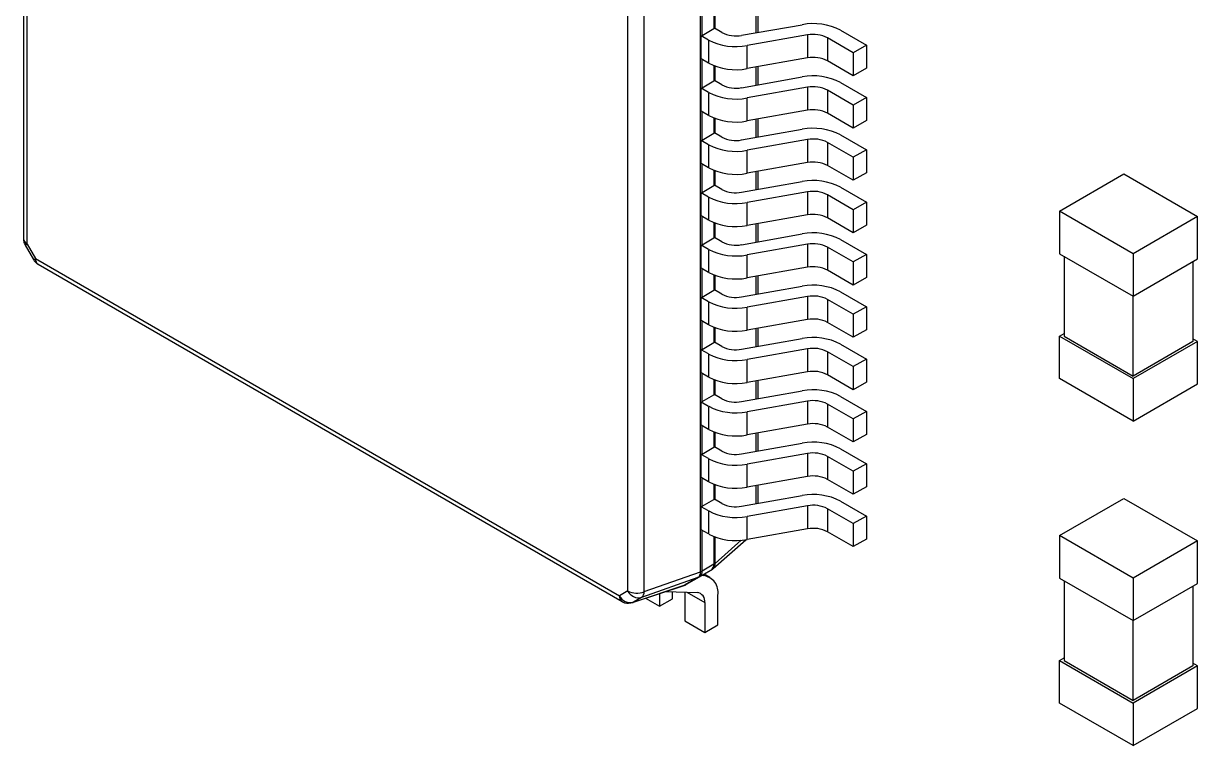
# Model space of a CAD drawing. Header units: millimetres. Extents: x 461 to 1302, y 117 to 711.
# Drawn here: x 988.08 to 1006.41, y 300.29 to 311.55 of the extents above; entities that cross this region are included whole.
import ezdxf

# ---------------------------------------------------------------- set-up
doc = ezdxf.new("R2010")
doc.units = ezdxf.units.MM
doc.layers.get('0').update_dxf_attribs({"lineweight": 50})

msp = doc.modelspace()

# ---------------------------------------------------------------- linework, layer by layer
at = {"color": 7, "linetype": 'Continuous', "lineweight": 25}
for p, q in [((988.082, 318.721), (988.082, 308.194)), ((988.141, 308.112), (988.141, 318.64)), ((998.653, 302.998), (998.653, 313.478)), ((997.775, 302.688), (997.775, 313.052)), ((997.516, 302.7), (997.516, 312.613)), ((999.554, 311.415), (999.554, 311.698)), ((998.677, 311.369), (998.859, 311.474)), ((998.985, 311.414), (998.87, 311.481)), ((999.295, 311.37), (1000.24, 311.536)), ((1000.84, 311.45), (1001.243, 311.217)), ((998.665, 311.003), (998.665, 311.362)), ((998.78, 311.296), (998.665, 311.362)), ((998.78, 311.296), (998.78, 310.937)), ((1000.325, 311.376), (999.38, 311.21)), ((1000.325, 311.376), (1000.325, 311.017)), ((1001.038, 311.099), (1000.635, 311.332)), ((1000.635, 311.332), (1000.635, 310.972)), ((999.38, 310.85), (999.38, 311.21)), ((1001.243, 311.217), (1001.038, 311.099)), ((1001.038, 311.099), (1001.038, 310.74)), ((1001.243, 311.217), (1001.243, 310.858)), ((998.78, 310.937), (998.665, 311.003)), ((1000.325, 311.017), (999.38, 310.85)), ((1001.038, 310.74), (1000.635, 310.972)), ((999.295, 310.553), (1000.24, 310.72)), ((999.554, 310.599), (999.554, 310.881)), ((1001.243, 310.858), (1001.038, 310.74)), ((998.665, 310.187), (998.665, 310.546)), ((998.78, 310.479), (998.665, 310.546)), ((998.677, 310.552), (998.859, 310.658)), ((998.985, 310.598), (998.87, 310.664)), ((1000.325, 310.56), (999.38, 310.393)), ((1000.325, 310.56), (1000.325, 310.2)), ((1000.84, 310.634), (1001.243, 310.401)), ((998.78, 310.479), (998.78, 310.12)), ((999.38, 310.034), (999.38, 310.393)), ((1001.038, 310.282), (1000.635, 310.515)), ((1000.635, 310.515), (1000.635, 310.156)), ((1001.243, 310.401), (1001.038, 310.282)), ((1001.243, 310.401), (1001.243, 310.041)), ((998.78, 310.12), (998.665, 310.187)), ((1000.325, 310.2), (999.38, 310.034)), ((1001.038, 310.282), (1001.038, 309.923)), ((999.554, 309.782), (999.554, 310.064)), ((1001.038, 309.923), (1000.635, 310.156)), ((1001.243, 310.041), (1001.038, 309.923)), ((998.677, 309.736), (998.859, 309.841)), ((998.985, 309.781), (998.87, 309.848)), ((999.295, 309.737), (1000.24, 309.903)), ((1000.84, 309.817), (1001.243, 309.584)), ((998.665, 309.37), (998.665, 309.729)), ((998.78, 309.663), (998.665, 309.729)), ((998.78, 309.663), (998.78, 309.303)), ((1000.325, 309.743), (999.38, 309.576)), ((1000.325, 309.743), (1000.325, 309.384)), ((1001.038, 309.466), (1000.635, 309.699)), ((1000.635, 309.699), (1000.635, 309.339)), ((999.38, 309.217), (999.38, 309.576)), ((1001.243, 309.584), (1001.038, 309.466)), ((1001.038, 309.466), (1001.038, 309.107)), ((1001.243, 309.584), (1001.243, 309.225)), ((998.78, 309.303), (998.665, 309.37)), ((1000.325, 309.384), (999.38, 309.217)), ((999.554, 308.966), (999.554, 309.248)), ((1001.038, 309.107), (1000.635, 309.339)), ((999.295, 308.92), (1000.24, 309.087)), ((1001.243, 309.225), (1001.038, 309.107)), ((1004.259, 308.625), (1005.265, 309.206)), ((1005.265, 309.206), (1006.413, 308.543)), ((998.665, 308.554), (998.665, 308.913)), ((998.78, 308.846), (998.665, 308.913)), ((998.677, 308.919), (998.859, 309.024)), ((998.985, 308.965), (998.87, 309.031)), ((1000.325, 308.927), (999.38, 308.76)), ((1000.325, 308.927), (1000.325, 308.567)), ((1001.038, 308.649), (1000.635, 308.882)), ((1000.635, 308.882), (1000.635, 308.523)), ((1000.84, 309), (1001.243, 308.768)), ((998.78, 308.846), (998.78, 308.487)), ((999.38, 308.401), (999.38, 308.76)), ((1001.243, 308.768), (1001.038, 308.649)), ((1001.243, 308.768), (1001.243, 308.408)), ((998.78, 308.487), (998.665, 308.554)), ((1000.325, 308.567), (999.38, 308.401)), ((1001.038, 308.29), (1000.635, 308.523)), ((1001.038, 308.649), (1001.038, 308.29)), ((1005.408, 307.962), (1004.259, 308.625)), ((1004.259, 308.625), (1004.259, 307.962)), ((1006.413, 308.543), (1005.408, 307.962)), ((1006.413, 307.88), (1006.413, 308.543)), ((999.554, 308.149), (999.554, 308.431)), ((1001.243, 308.408), (1001.038, 308.29)), ((998.677, 308.102), (998.859, 308.208)), ((998.985, 308.148), (998.87, 308.215)), ((999.295, 308.103), (1000.24, 308.27)), ((1000.84, 308.184), (1001.243, 307.951)), ((988.109, 308.094), (988.238, 307.87)), ((988.141, 308.112), (988.27, 307.888)), ((998.665, 307.737), (998.665, 308.096)), ((998.78, 308.03), (998.665, 308.096)), ((998.78, 308.03), (998.78, 307.67)), ((1000.325, 308.11), (999.38, 307.943)), ((1000.325, 308.11), (1000.325, 307.751)), ((1001.038, 307.833), (1000.635, 308.066)), ((1000.635, 308.066), (1000.635, 307.706)), ((1005.408, 307.962), (1005.408, 307.299)), ((988.27, 307.888), (997.387, 302.625)), ((988.311, 307.797), (997.428, 302.534)), ((999.38, 307.584), (999.38, 307.943)), ((1001.243, 307.951), (1001.038, 307.833)), ((1001.038, 307.833), (1001.038, 307.473)), ((1001.243, 307.951), (1001.243, 307.592)), ((1004.259, 307.962), (1005.408, 307.299)), ((1004.33, 307.921), (1004.33, 306.675)), ((1005.408, 307.299), (1006.413, 307.88)), ((1006.342, 307.839), (1006.342, 306.593)), ((998.78, 307.67), (998.665, 307.737)), ((1000.325, 307.751), (999.38, 307.584)), ((999.554, 307.333), (999.554, 307.615)), ((1001.038, 307.473), (1000.635, 307.706)), ((999.295, 307.287), (1000.24, 307.454)), ((1001.243, 307.592), (1001.038, 307.473)), ((998.665, 306.92), (998.665, 307.28)), ((998.78, 307.213), (998.665, 307.28)), ((998.677, 307.286), (998.859, 307.391)), ((998.985, 307.332), (998.87, 307.398)), ((1000.325, 307.294), (999.38, 307.127)), ((1000.325, 307.294), (1000.325, 306.934)), ((1001.038, 307.016), (1000.635, 307.249)), ((1000.635, 307.249), (1000.635, 306.89)), ((1000.84, 307.367), (1001.243, 307.135)), ((1005.408, 306.053), (1005.408, 307.299)), ((998.78, 307.213), (998.78, 306.854)), ((999.38, 306.768), (999.38, 307.127)), ((1001.243, 307.135), (1001.038, 307.016)), ((1001.243, 307.135), (1001.243, 306.775)), ((998.78, 306.854), (998.665, 306.92)), ((1000.325, 306.934), (999.38, 306.768)), ((1001.038, 306.657), (1000.635, 306.89)), ((1001.038, 307.016), (1001.038, 306.657)), ((999.554, 306.516), (999.554, 306.798)), ((1001.243, 306.775), (1001.038, 306.657)), ((1004.259, 306.675), (1004.33, 306.716)), ((998.677, 306.469), (998.859, 306.575)), ((998.985, 306.515), (998.87, 306.582)), ((999.295, 306.47), (1000.24, 306.637)), ((1000.84, 306.551), (1001.243, 306.318)), ((1004.259, 306.675), (1005.408, 306.013)), ((1004.259, 306.012), (1004.259, 306.675)), ((1004.33, 306.675), (1005.408, 306.053)), ((1006.342, 306.593), (1005.408, 306.053)), ((1006.413, 306.593), (1005.408, 306.013)), ((1006.413, 306.593), (1006.342, 306.634)), ((1006.413, 305.93), (1006.413, 306.593)), ((998.665, 306.104), (998.665, 306.463)), ((998.78, 306.397), (998.665, 306.463)), ((998.78, 306.397), (998.78, 306.037)), ((1000.325, 306.477), (999.38, 306.31)), ((1000.325, 306.477), (1000.325, 306.118)), ((1001.038, 306.2), (1000.635, 306.432)), ((1000.635, 306.432), (1000.635, 306.073)), ((1001.243, 306.318), (1001.038, 306.2)), ((1001.243, 306.318), (1001.243, 305.959)), ((999.38, 305.951), (999.38, 306.31)), ((1001.038, 306.2), (1001.038, 305.84)), ((998.78, 306.037), (998.665, 306.104)), ((1000.325, 306.118), (999.38, 305.951)), ((999.554, 305.7), (999.554, 305.982)), ((1001.038, 305.84), (1000.635, 306.073)), ((1001.243, 305.959), (1001.038, 305.84)), ((1005.408, 305.349), (1004.259, 306.012)), ((1005.408, 306.013), (1005.408, 305.349)), ((998.985, 305.698), (998.87, 305.765)), ((999.295, 305.654), (1000.24, 305.821)), ((1005.408, 305.349), (1006.413, 305.93)), ((998.665, 305.287), (998.665, 305.647)), ((998.78, 305.58), (998.665, 305.647)), ((998.677, 305.653), (998.859, 305.758)), ((998.78, 305.58), (998.78, 305.221)), ((1000.325, 305.66), (999.38, 305.494)), ((1000.325, 305.66), (1000.325, 305.301)), ((1001.038, 305.383), (1000.635, 305.616)), ((1000.635, 305.616), (1000.635, 305.257)), ((1000.84, 305.734), (1001.243, 305.501)), ((999.38, 305.134), (999.38, 305.494)), ((1001.243, 305.501), (1001.038, 305.383)), ((1001.243, 305.501), (1001.243, 305.142)), ((998.78, 305.221), (998.665, 305.287)), ((1000.325, 305.301), (999.38, 305.134)), ((1001.038, 305.024), (1000.635, 305.257)), ((1001.038, 305.383), (1001.038, 305.024)), ((999.554, 304.883), (999.554, 305.165)), ((1001.243, 305.142), (1001.038, 305.024)), ((998.677, 304.836), (998.859, 304.942)), ((998.985, 304.882), (998.87, 304.948)), ((999.295, 304.837), (1000.24, 305.004)), ((1000.84, 304.918), (1001.243, 304.685)), ((998.665, 304.471), (998.665, 304.83)), ((998.78, 304.764), (998.665, 304.83)), ((998.78, 304.764), (998.78, 304.404)), ((1000.325, 304.844), (999.38, 304.677)), ((999.38, 304.318), (999.38, 304.677)), ((1000.325, 304.844), (1000.325, 304.485)), ((1001.038, 304.567), (1000.635, 304.799)), ((1000.635, 304.799), (1000.635, 304.44)), ((1001.243, 304.685), (1001.038, 304.567)), ((1001.243, 304.685), (1001.243, 304.326)), ((1000.325, 304.485), (999.38, 304.318)), ((1001.038, 304.567), (1001.038, 304.207)), ((998.78, 304.404), (998.665, 304.471)), ((999.554, 304.067), (999.554, 304.349)), ((1001.038, 304.207), (1000.635, 304.44)), ((1001.243, 304.326), (1001.038, 304.207)), ((998.677, 304.02), (998.859, 304.125)), ((998.985, 304.065), (998.87, 304.132)), ((999.295, 304.021), (1000.24, 304.187)), ((1004.259, 303.563), (1005.265, 304.143)), ((1005.265, 304.143), (1006.413, 303.48)), ((998.665, 303.654), (998.665, 304.014)), ((998.78, 303.947), (998.665, 304.014)), ((998.78, 303.947), (998.78, 303.588)), ((1000.325, 304.027), (999.38, 303.861)), ((1000.325, 304.027), (1000.325, 303.668)), ((1001.038, 303.75), (1000.635, 303.983)), ((1000.635, 303.983), (1000.635, 303.624)), ((1000.84, 304.101), (1001.243, 303.868)), ((999.38, 303.501), (999.38, 303.861)), ((1001.243, 303.868), (1001.038, 303.75)), ((1001.038, 303.75), (1001.038, 303.391)), ((1001.243, 303.868), (1001.243, 303.509)), ((998.78, 303.588), (998.665, 303.654)), ((1000.325, 303.668), (999.38, 303.501)), ((1001.038, 303.391), (1000.635, 303.624)), ((998.851, 303.047), (999.359, 303.498)), ((1001.243, 303.509), (1001.038, 303.391)), ((1005.408, 302.9), (1004.259, 303.563)), ((1004.259, 303.563), (1004.259, 302.9)), ((1006.413, 303.48), (1005.408, 302.9)), ((1006.413, 302.817), (1006.413, 303.48)), ((998.818, 303.023), (998.618, 302.908)), ((998.635, 302.918), (998.818, 303.023)), ((998.859, 303.115), (998.677, 303.01)), ((998.612, 302.907), (997.734, 302.598)), ((997.775, 302.688), (998.653, 302.998)), ((998.612, 302.907), (998.412, 302.792)), ((998.435, 302.803), (998.635, 302.918)), ((998.618, 302.908), (998.435, 302.803)), ((998.698, 302.938), (998.672, 302.939)), ((998.799, 302.91), (998.71, 302.961)), ((1004.259, 302.9), (1005.408, 302.237)), ((1004.33, 302.859), (1004.33, 301.613)), ((1005.408, 302.9), (1005.408, 302.237)), ((997.516, 302.7), (997.387, 302.625)), ((997.591, 302.517), (998.398, 302.786)), ((997.605, 302.523), (998.412, 302.792)), ((998.011, 302.657), (998.011, 302.46)), ((998.114, 302.691), (998.602, 302.673)), ((998.216, 302.578), (998.216, 302.688)), ((998.407, 302.681), (998.407, 302.231)), ((1005.408, 302.237), (1006.413, 302.817)), ((1006.342, 302.776), (1006.342, 301.53)), ((997.528, 302.507), (997.601, 302.521)), ((997.734, 302.598), (997.605, 302.523)), ((997.795, 302.585), (998.011, 302.46)), ((998.011, 302.46), (998.216, 302.578)), ((998.718, 302.517), (998.718, 302.051)), ((998.924, 302.17), (998.924, 302.635)), ((998.407, 302.231), (998.718, 302.051)), ((998.718, 302.051), (998.924, 302.17)), ((1005.408, 300.991), (1005.408, 302.237)), ((1004.259, 301.613), (1004.33, 301.654)), ((1004.259, 301.613), (1005.408, 300.95)), ((1004.259, 300.95), (1004.259, 301.613)), ((1004.33, 301.613), (1005.408, 300.991)), ((1006.413, 301.53), (1006.342, 301.571)), ((1006.342, 301.53), (1005.408, 300.991)), ((1006.413, 301.53), (1005.408, 300.95)), ((1006.413, 300.867), (1006.413, 301.53)), ((1005.408, 300.287), (1004.259, 300.95)), ((1005.408, 300.95), (1005.408, 300.287)), ((1005.408, 300.287), (1006.413, 300.867))]:
    msp.add_line(p, q, dxfattribs=at)
at = {"color": 8, "linetype": 'Continuous', "lineweight": 25}
for p, q in [((998.677, 311.369), (998.677, 311.813)), ((998.859, 311.715), (998.859, 311.474)), ((998.88, 311.475), (998.88, 311.707)), ((999.516, 311.691), (999.516, 311.409)), ((998.677, 310.552), (998.677, 310.996)), ((998.859, 310.898), (998.859, 310.658)), ((998.88, 310.659), (998.88, 310.89)), ((999.516, 310.874), (999.516, 310.592)), ((998.677, 309.736), (998.677, 310.18)), ((998.859, 310.082), (998.859, 309.841)), ((998.88, 309.842), (998.88, 310.074)), ((999.516, 310.058), (999.516, 309.776)), ((998.677, 308.919), (998.677, 309.363)), ((998.859, 309.265), (998.859, 309.024)), ((998.88, 309.026), (998.88, 309.257)), ((999.516, 309.241), (999.516, 308.959)), ((998.677, 308.102), (998.677, 308.547)), ((998.859, 308.449), (998.859, 308.208)), ((998.88, 308.209), (998.88, 308.441)), ((999.516, 308.425), (999.516, 308.142)), ((998.677, 307.286), (998.677, 307.73)), ((998.859, 307.632), (998.859, 307.391)), ((998.88, 307.393), (998.88, 307.624)), ((999.516, 307.608), (999.516, 307.326)), ((998.677, 306.469), (998.677, 306.914)), ((998.859, 306.816), (998.859, 306.575)), ((998.88, 306.576), (998.88, 306.808)), ((999.516, 306.792), (999.516, 306.509)), ((998.677, 305.653), (998.677, 306.097)), ((998.859, 305.999), (998.859, 305.758)), ((998.88, 305.759), (998.88, 305.991)), ((999.516, 305.975), (999.516, 305.693)), ((998.677, 304.836), (998.677, 305.281)), ((998.859, 305.182), (998.859, 304.942)), ((998.88, 304.943), (998.88, 305.174)), ((999.516, 305.159), (999.516, 304.876)), ((998.677, 304.02), (998.677, 304.464)), ((998.859, 304.366), (998.859, 304.125)), ((998.88, 304.126), (998.88, 304.358)), ((999.516, 304.342), (999.516, 304.06)), ((998.677, 303.01), (998.677, 303.648)), ((998.859, 303.549), (998.859, 303.115)), ((998.88, 303.129), (998.88, 303.541)), ((999.286, 303.489), (998.88, 303.129)), ((998.684, 302.946), (998.698, 302.938)), ((998.437, 302.679), (998.718, 302.517))]:
    msp.add_line(p, q, dxfattribs=at)
at = {"color": 8, "linetype": 'Continuous', "lineweight": 25, "flags": 128}
msp.add_lwpolyline([(998.412, 302.792), (998.401, 302.787), (998.398, 302.786)], dxfattribs=at)
at = {"color": 7, "linetype": 'Continuous', "lineweight": 25, "flags": 128}
msp.add_lwpolyline([(997.605, 302.523), (997.594, 302.518), (997.591, 302.517)], dxfattribs=at)
at = {"color": 7, "linetype": 'Continuous', "lineweight": 25}
for centre, radius, start, end in [((998.773, 311.625), 0.174, 299.9073, 304.0864), ((1000.415, 310.627), 0.926, 62.7089, 100.9101), ((998.579, 311.538), 0.196, 296.1442, 300.0061), ((999.205, 312.119), 0.926, 242.7089, 280.9101), ((999.205, 311.839), 0.478, 242.7076, 280.9123), ((1000.415, 310.907), 0.478, 62.7097, 100.9102), ((999.205, 311.759), 0.926, 242.7089, 280.9101), ((1000.415, 310.547), 0.478, 62.7097, 100.9102), ((1000.415, 309.811), 0.926, 62.7089, 100.9101), ((998.579, 310.722), 0.196, 296.1442, 300.0061), ((998.773, 310.808), 0.174, 299.9073, 304.0864), ((999.205, 311.023), 0.478, 242.7076, 280.9123), ((1000.415, 310.09), 0.478, 62.7097, 100.9102), ((999.205, 311.302), 0.926, 242.7089, 280.9101), ((1000.415, 309.731), 0.478, 62.7097, 100.9102), ((999.205, 310.943), 0.926, 242.7089, 280.9101), ((998.773, 309.992), 0.174, 299.9073, 304.0864), ((1000.415, 308.994), 0.926, 62.7089, 100.9101), ((998.579, 309.905), 0.196, 296.1442, 300.0061), ((999.205, 310.485), 0.926, 242.7089, 280.9101), ((999.205, 310.206), 0.478, 242.7076, 280.9123), ((1000.415, 309.274), 0.478, 62.7097, 100.9102), ((999.205, 310.126), 0.926, 242.7089, 280.9101), ((1000.415, 308.914), 0.478, 62.7097, 100.9102), ((1000.415, 308.178), 0.926, 62.7089, 100.9101), ((998.579, 309.089), 0.196, 296.1442, 300.0061), ((998.773, 309.175), 0.174, 299.9073, 304.0864), ((999.205, 309.39), 0.478, 242.7076, 280.9123), ((1000.415, 308.457), 0.478, 62.7097, 100.9102), ((999.205, 309.669), 0.926, 242.7089, 280.9101), ((1000.415, 308.098), 0.478, 62.7097, 100.9102), ((999.205, 309.31), 0.926, 242.7089, 280.9101), ((998.773, 308.359), 0.174, 299.9073, 304.0864), ((999.205, 308.573), 0.478, 242.7076, 280.9123), ((1000.415, 307.361), 0.926, 62.7089, 100.9101), ((998.579, 308.272), 0.196, 296.1442, 300.0061), ((999.205, 308.852), 0.926, 242.7089, 280.9101), ((1000.415, 307.64), 0.478, 62.7097, 100.9102), ((999.205, 308.493), 0.926, 242.7089, 280.9101), ((1000.415, 307.281), 0.478, 62.7097, 100.9102), ((1000.415, 306.545), 0.926, 62.7089, 100.9101), ((998.579, 307.455), 0.196, 296.1442, 300.0061), ((998.773, 307.542), 0.174, 299.9073, 304.0864), ((999.205, 307.757), 0.478, 242.7076, 280.9123), ((1000.415, 306.824), 0.478, 62.7097, 100.9102), ((999.205, 308.036), 0.926, 242.7089, 280.9101), ((1000.415, 306.465), 0.478, 62.7097, 100.9102), ((999.205, 307.677), 0.926, 242.7089, 280.9101), ((998.773, 306.726), 0.174, 299.9073, 304.0864), ((999.205, 306.94), 0.478, 242.7076, 280.9123), ((1000.415, 305.728), 0.926, 62.7089, 100.9101), ((998.579, 306.639), 0.196, 296.1442, 300.0061), ((999.205, 307.219), 0.926, 242.7089, 280.9101), ((1000.415, 306.007), 0.478, 62.7097, 100.9102), ((999.205, 306.86), 0.926, 242.7089, 280.9101), ((1000.415, 305.648), 0.478, 62.7097, 100.9102), ((998.773, 305.909), 0.174, 299.9073, 304.0864), ((1000.415, 304.912), 0.926, 62.7089, 100.9101), ((998.579, 305.822), 0.196, 296.1442, 300.0061), ((999.205, 306.403), 0.926, 242.7089, 280.9101), ((999.205, 306.123), 0.478, 242.7076, 280.9123), ((1000.415, 305.191), 0.478, 62.7097, 100.9102), ((999.205, 306.043), 0.926, 242.7089, 280.9101), ((1000.415, 304.832), 0.478, 62.7097, 100.9102), ((998.773, 305.093), 0.174, 299.9073, 304.0864), ((999.205, 305.307), 0.478, 242.7076, 280.9123), ((1000.415, 304.095), 0.926, 62.7089, 100.9101), ((1000.415, 304.374), 0.478, 62.7097, 100.9102), ((998.579, 305.006), 0.196, 296.1442, 300.0061), ((999.205, 305.586), 0.926, 242.7089, 280.9101), ((1000.415, 304.015), 0.478, 62.7097, 100.9102), ((999.205, 305.227), 0.926, 242.7089, 280.9101), ((998.773, 304.276), 0.174, 299.9073, 304.0864), ((1000.415, 303.278), 0.926, 62.7089, 100.9101), ((998.579, 304.189), 0.196, 296.1442, 300.0061), ((999.205, 304.77), 0.926, 242.7089, 280.9101), ((999.205, 304.49), 0.478, 242.7076, 280.9123), ((1000.415, 303.558), 0.478, 62.7097, 100.9102), ((999.205, 304.41), 0.926, 242.7089, 280.9101), ((1000.415, 303.198), 0.478, 62.7097, 100.9102), ((998.759, 303.105), 0.101, 305.6815, 5.6273), ((998.778, 303.257), 0.164, 299.7704, 308.4296), ((998.543, 302.993), 0.11, 308.887, 2.4373), ((998.569, 303.032), 0.132, 288.8648, 300.0762), ((998.577, 303), 0.101, 305.6815, 5.6273), ((998.573, 303.19), 0.208, 292.5119, 299.9031), ((998.666, 302.679), 0.261, 350.3534, 82.9239), ((997.658, 302.978), 0.313, 242.8955, 291.8714), ((997.688, 302.784), 0.192, 206.0606, 283.6666), ((997.665, 302.683), 0.11, 308.8833, 2.4352), ((998.368, 302.92), 0.135, 289.0006, 299.9404), ((998.586, 302.54), 0.135, 350.3523, 82.9251), ((997.559, 302.71), 0.192, 206.0576, 283.6644)]:
    msp.add_arc(centre, radius, start, end, dxfattribs=at)
at = {"color": 8, "linetype": 'Continuous', "lineweight": 25}
for centre, radius, start, end in [((988.182, 308.203), 0.1, 185.5764, 245.7403), ((992.997, 299.663), 9.745, 119.8876, 120.1034), ((984.577, 314.244), 7.351, 299.8689, 300.155), ((988.367, 307.877), 0.0978, 173.405, 235.2794), ((998.783, 303.117), 0.0979, 314.0086, 6.7181), ((997.484, 302.614), 0.0978, 173.4151, 235.2327)]:
    msp.add_arc(centre, radius, start, end, dxfattribs=at)
at = {"color": 7, "linetype": 'Continuous', "lineweight": 25}
for points, knots in [([(988.083, 308.193), (988.084, 308.168), (988.086, 308.132), (988.106, 308.104), (988.112, 308.095)], [0, 0, 0, 0, 0.7024733, 1, 1, 1, 1]), ([(988.241, 307.871), (988.247, 307.859), (988.264, 307.828), (988.293, 307.809), (988.312, 307.797)], [0, 0, 0, 0, 0.389391, 1, 1, 1, 1]), ([(998.818, 303.024), (998.821, 303.026), (998.833, 303.031), (998.842, 303.041), (998.849, 303.049)], [0, 0, 0, 0, 0.243097, 1, 1, 1, 1]), ([(998.398, 302.788), (998.403, 302.789), (998.416, 302.791), (998.428, 302.798), (998.435, 302.803)], [0, 0, 0, 0, 0.365928, 1, 1, 1, 1]), ([(997.428, 302.534), (997.43, 302.533), (997.444, 302.522), (997.479, 302.511), (997.512, 302.508), (997.528, 302.507)], [0, 0, 0, 0, 0.042795, 0.523436, 1, 1, 1, 1])]:
    msp.add_open_spline(points, degree=3, knots=knots, dxfattribs=at)

doc.saveas('drawing.dxf')
